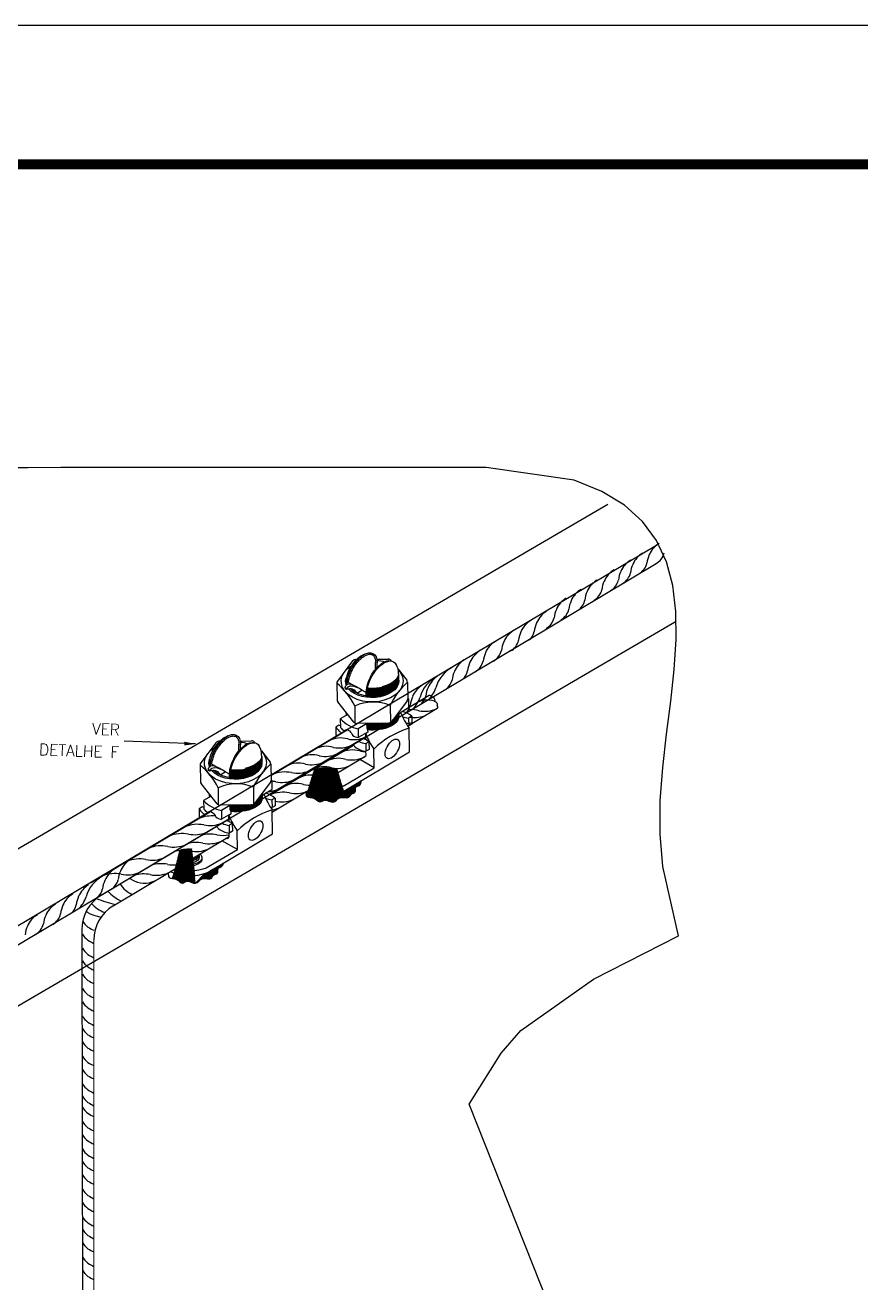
# Model space of a CAD drawing. Header units: millimetres. Extents: x 4236 to 4463, y 1839 to 1973.
# Drawn here: x 4339.79 to 4348.16, y 1884.84 to 1897.43 of the extents above; entities that cross this region are included whole.
import ezdxf
from ezdxf.enums import TextEntityAlignment as Align

# ---------------------------------------------------------------- set-up
doc = ezdxf.new("R2010")
doc.units = ezdxf.units.MM
doc.layers.get('0').update_dxf_attribs({"lineweight": 25})
for name, color, linetype in [('C01', 1, 'Continuous'), ('C02', 42, 'Continuous'), ('C025', 42, 'Continuous'), ('C03', 7, 'Continuous')]:
    doc.layers.add(name, color=color, linetype=linetype)
doc.styles.add('80CL', font='romans.shx', dxfattribs={"height": 2})
pattern_1 = [(129.8500213, (3942.218091, 2075.444899), (0.002769683092, 0.0023117125), [])]
pattern_2 = [(129.8500213, (3943.5331967, 2074.5315462), (0.002769683092, 0.0023117125), [])]

msp = doc.modelspace()

# ---------------------------------------------------------------- hatches: boundary and pattern name
at = {"layer": 'C01'}
h = msp.add_hatch(dxfattribs=at)
h.set_pattern_fill('ANSI31', color=256, scale=0.028861, angle=174.85, style=0)
h.set_pattern_definition(pattern_1)
edge = h.paths.add_edge_path()
edge.add_line((4342.613, 1889.758), (4342.607, 1889.754))
edge.add_line((4342.607, 1889.754), (4342.607, 1889.754))
edge.add_spline(control_points=[(4342.607, 1889.754), (4342.607, 1889.736), (4342.606, 1889.703), (4342.631, 1889.698), (4342.644, 1889.696)], knot_values=[0, 0, 0, 0, 0.800748, 1.441693, 1.441693, 1.441693, 1.441693], degree=3, periodic=0)
edge.add_line((4342.644, 1889.696), (4342.666, 1889.749))
edge.add_ellipse((4342.814, 1889.86), major_axis=(0.261, 0.003), ratio=0.509483, start_angle=124.9405, end_angle=136.2339)
edge.add_line((4342.627, 1889.765), (4342.626, 1889.766))
edge.add_line((4342.626, 1889.766), (4342.613, 1889.758))
h = msp.add_hatch(dxfattribs=at)
h.set_pattern_fill('ANSI31', color=256, scale=0.028861, angle=174.85, style=0)
h.set_pattern_definition(pattern_1)
edge = h.paths.add_edge_path()
edge.add_line((4342.666, 1889.749), (4342.643, 1889.696))
edge.add_spline(control_points=[(4342.643, 1889.696), (4342.659, 1889.694), (4342.69, 1889.693), (4342.712, 1889.672), (4342.721, 1889.665)], knot_values=[1.43073, 1.43073, 1.43073, 1.43073, 2.219528, 2.756984, 2.756984, 2.756984, 2.756984], degree=3, periodic=0)
edge.add_line((4342.721, 1889.665), (4342.732, 1889.733))
edge.add_ellipse((4342.814, 1889.86), major_axis=(0.261, 0.003), ratio=0.509483, start_angle=108.7095, end_angle=125.0088)
h = msp.add_hatch(dxfattribs=at)
h.set_pattern_fill('ANSI31', color=256, scale=0.028861, angle=174.85, style=0)
h.set_pattern_definition(pattern_1)
edge = h.paths.add_edge_path()
edge.add_line((4342.732, 1889.733), (4342.721, 1889.665))
edge.add_spline(control_points=[(4342.721, 1889.665), (4342.73, 1889.656), (4342.75, 1889.641), (4342.801, 1889.692), (4342.849, 1889.649), (4342.874, 1889.648)], knot_values=[2.756984, 2.756984, 2.756984, 2.756984, 3.368252, 4.120728, 5.634216, 5.634216, 5.634216, 5.634216], degree=3, periodic=0)
edge.add_line((4342.874, 1889.648), (4342.873, 1889.731))
edge.add_ellipse((4342.814, 1889.86), major_axis=(0.261, 0.003), ratio=0.509483, start_angle=77.4656, end_angle=108.7095)
h = msp.add_hatch(dxfattribs=at)
h.set_pattern_fill('ANSI31', color=256, scale=0.028861, angle=174.85, style=0)
h.set_pattern_definition(pattern_1)
edge = h.paths.add_edge_path()
edge.add_ellipse((4342.814, 1889.86), major_axis=(0.261, 0.003), ratio=0.509483, start_angle=49.9297, end_angle=77.4656)
edge.add_line((4342.873, 1889.731), (4342.874, 1889.648))
edge.add_spline(control_points=[(4342.874, 1889.648), (4342.876, 1889.648), (4342.901, 1889.65), (4342.94, 1889.724), (4343.039, 1889.673), (4343.056, 1889.74), (4343.115, 1889.74), (4343.092, 1889.806), (4343.153, 1889.812), (4343.157, 1889.845), (4343.159, 1889.864)], knot_values=[5.634216, 5.634216, 5.634216, 5.634216, 5.752118, 7.09934, 8.818976, 9.33721, 10.144992, 10.964097, 11.648698, 12.516217, 12.516217, 12.516217, 12.516217], degree=3, periodic=0)
edge.add_line((4343.159, 1889.864), (4342.984, 1889.76))
h = msp.add_hatch(dxfattribs=at)
h.set_pattern_fill('ANSI31', color=256, scale=0.028861, angle=174.85, style=0)
h.set_pattern_definition(pattern_2)
edge = h.paths.add_edge_path()
edge.add_line((4341.286, 1888.937), (4341.264, 1888.884))
edge.add_spline(control_points=[(4341.264, 1888.884), (4341.279, 1888.882), (4341.31, 1888.881), (4341.332, 1888.86), (4341.341, 1888.853)], knot_values=[1.43073, 1.43073, 1.43073, 1.43073, 2.219528, 2.756984, 2.756984, 2.756984, 2.756984], degree=3, periodic=0)
edge.add_line((4341.341, 1888.853), (4341.352, 1888.92))
edge.add_ellipse((4341.434, 1889.048), major_axis=(0.261, 0.003), ratio=0.509483, start_angle=108.7095, end_angle=125.0088)
h = msp.add_hatch(dxfattribs=at)
h.set_pattern_fill('ANSI31', color=256, scale=0.028861, angle=174.85, style=0)
h.set_pattern_definition(pattern_2)
edge = h.paths.add_edge_path()
edge.add_line((4341.352, 1888.92), (4341.341, 1888.853))
edge.add_spline(control_points=[(4341.341, 1888.853), (4341.35, 1888.844), (4341.371, 1888.829), (4341.421, 1888.88), (4341.469, 1888.836), (4341.495, 1888.836)], knot_values=[2.756984, 2.756984, 2.756984, 2.756984, 3.368252, 4.120728, 5.634216, 5.634216, 5.634216, 5.634216], degree=3, periodic=0)
edge.add_line((4341.495, 1888.836), (4341.493, 1888.918))
edge.add_ellipse((4341.434, 1889.048), major_axis=(0.261, 0.003), ratio=0.509483, start_angle=77.4656, end_angle=108.7095)

# ---------------------------------------------------------------- linework, layer by layer
for p, q in [((4326.731, 1897.427), (4410.377, 1897.427)), ((4343.004, 1890.365), (4343.004, 1890.365)), ((4343.004, 1890.365), (4343.004, 1890.365)), ((4341.635, 1889.547), (4341.635, 1889.547)), ((4341.635, 1889.547), (4341.635, 1889.547))]:
    msp.add_line(p, q)
at = {"const_width": 0.0996}
msp.add_lwpolyline([(4331.71, 1840.07), (4331.71, 1896.033), (4408.983, 1896.033), (4408.983, 1840.07)], close=True, dxfattribs=at)
at = {"layer": 'C01'}
for p, q in [((4342.607, 1889.754), (4342.607, 1889.754)), ((4341.607, 1888.883), (4341.733, 1889.012)), ((4341.612, 1888.882), (4341.745, 1889.019)), ((4341.616, 1888.882), (4341.757, 1889.026)), ((4341.621, 1888.881), (4341.768, 1889.033)), ((4341.733, 1888.992), (4341.777, 1889.037)), ((4341.743, 1888.997), (4341.776, 1889.03)), ((4341.751, 1889), (4341.773, 1889.023)), ((4341.761, 1889.005), (4341.768, 1889.012)), ((4341.497, 1888.836), (4341.59, 1888.932)), ((4341.503, 1888.838), (4341.597, 1888.935)), ((4341.512, 1888.841), (4341.606, 1888.938)), ((4341.539, 1888.864), (4341.614, 1888.942)), ((4341.557, 1888.877), (4341.626, 1888.949)), ((4341.565, 1888.881), (4341.638, 1888.956)), ((4341.572, 1888.883), (4341.65, 1888.963)), ((4341.578, 1888.884), (4341.661, 1888.97)), ((4341.583, 1888.884), (4341.673, 1888.977)), ((4341.588, 1888.884), (4341.685, 1888.984)), ((4341.593, 1888.884), (4341.697, 1888.991)), ((4341.598, 1888.884), (4341.709, 1888.998)), ((4341.603, 1888.883), (4341.721, 1889.005)), ((4341.626, 1888.881), (4341.726, 1888.984)), ((4341.63, 1888.881), (4341.724, 1888.977)), ((4341.635, 1888.881), (4341.723, 1888.971)), ((4341.641, 1888.881), (4341.723, 1888.966)), ((4341.647, 1888.882), (4341.674, 1888.91)), ((4341.654, 1888.884), (4341.668, 1888.898)), ((4341.684, 1888.92), (4341.723, 1888.961)), ((4341.693, 1888.925), (4341.723, 1888.956)), ((4341.701, 1888.928), (4341.723, 1888.95)), ((4341.709, 1888.931), (4341.722, 1888.944))]:
    msp.add_line(p, q, dxfattribs=at)
for points in [[(4340.149, 1893), (4339.821, 1892.995), (4339.303, 1892.994)], [(4345.197, 1884.22), (4344.242, 1886.626), (4344.56, 1887.137), (4344.757, 1887.362), (4345.485, 1887.876), (4346.338, 1888.309), (4346.181, 1889.006), (4346.152, 1889.33), (4346.155, 1889.662), (4346.18, 1889.997), (4346.218, 1890.331), (4346.259, 1890.659), (4346.295, 1890.976), (4346.315, 1891.277), (4346.312, 1891.558), (4346.28, 1891.817), (4346.216, 1892.054), (4346.117, 1892.267), (4345.978, 1892.457), (4345.797, 1892.621), (4345.569, 1892.759), (4345.291, 1892.871), (4344.41, 1893), (4340.149, 1893)]]:
    msp.add_lwpolyline(points, dxfattribs=at)
for centre, radius, start, end in [((4346.262, 1892.036), 0.235, 120.0095, 157.279), ((4345.975, 1891.867), 0.235, 120.3899, 157.279), ((4346.104, 1891.921), 0.249, 154.2039, 174.6387), ((4346.097, 1891.939), 0.235, 120.0095, 157.279), ((4345.863, 1892.077), 0.162, 298.8635, 347.3606), ((4346.269, 1892.018), 0.249, 154.2039, 174.6387), ((4346.035, 1892.179), 0.162, 298.8635, 347.3606), ((4345.81, 1891.77), 0.235, 120.0095, 157.279), ((4345.983, 1891.85), 0.249, 154.2039, 174.6387), ((4345.699, 1891.98), 0.162, 298.8635, 347.3606), ((4345.479, 1891.575), 0.235, 120.0095, 157.279), ((4345.671, 1891.645), 0.273, 123.5892, 155.9961), ((4345.817, 1891.752), 0.249, 154.2039, 174.6387), ((4345.577, 1891.908), 0.162, 298.8635, 347.3606), ((4345.332, 1891.488), 0.235, 120.3899, 157.279), ((4345.487, 1891.557), 0.249, 154.2039, 174.6387), ((4345.241, 1891.706), 0.162, 312.368, 347.3606), ((4345.646, 1891.648), 0.249, 154.2039, 174.6387), ((4345.411, 1891.811), 0.162, 298.8635, 347.3606), ((4345.165, 1891.332), 0.273, 123.5892, 155.9961), ((4345.339, 1891.47), 0.249, 154.2039, 174.6387), ((4345.081, 1891.616), 0.162, 298.8635, 347.3606), ((4344.975, 1891.263), 0.235, 120.0095, 157.279), ((4345.14, 1891.335), 0.249, 154.2039, 174.6387), ((4344.933, 1891.529), 0.162, 298.8635, 347.3606), ((4344.803, 1891.162), 0.235, 120.0095, 157.279), ((4344.983, 1891.246), 0.249, 154.2039, 174.6387), ((4344.734, 1891.393), 0.162, 312.368, 347.3606), ((4344.498, 1890.938), 0.273, 123.5892, 155.9961), ((4344.621, 1891.054), 0.236, 120.0095, 157.279), ((4344.405, 1891.203), 0.162, 298.8635, 347.3606), ((4344.811, 1891.144), 0.249, 154.2039, 174.6387), ((4344.577, 1891.304), 0.162, 298.8635, 347.3606), ((4344.342, 1890.846), 0.273, 123.5892, 155.9961), ((4344.473, 1890.941), 0.249, 154.2039, 174.6387), ((4344.222, 1891.095), 0.162, 298.8635, 347.3606), ((4344.629, 1891.036), 0.249, 154.2039, 174.6387), ((4344.078, 1890.606), 0.342, 118.927, 163.9453), ((4344.079, 1890.686), 0.273, 123.5892, 155.9961), ((4344.235, 1890.698), 0.342, 118.927, 163.9453), ((4344.075, 1890.731), 0.236, 120.0095, 120.3153), ((4344.317, 1890.848), 0.249, 154.2039, 174.6387), ((4344.067, 1890.999), 0.162, 312.368, 347.3606), ((4343.922, 1890.594), 0.273, 123.5892, 155.9961), ((4344.054, 1890.689), 0.249, 154.2039, 174.6387), ((4343.665, 1890.865), 0.252, 309.3582, 343.4186), ((4343.911, 1890.907), 0.162, 312.368, 347.3606), ((4343.898, 1890.596), 0.249, 154.2039, 174.6387), ((4343.508, 1890.772), 0.252, 309.3582, 343.4186), ((4343.825, 1890.425), 0.245, 73.9561, 118.4153), ((4343.648, 1890.747), 0.162, 312.368, 347.3606), ((4343.492, 1890.655), 0.162, 312.368, 347.3606), ((4343.666, 1890.327), 0.248, 73.0857, 95.8516), ((4343.693, 1890.777), 0.281, 261.0015, 294.9983), ((4343.798, 1890.839), 0.281, 257.6725, 294.9983), ((4343.611, 1890.719), 0.281, 271.1806, 286.8854), ((4342.952, 1890.044), 0.248, 73.0857, 118.5965), ((4343.084, 1890.556), 0.281, 257.6725, 294.9983), ((4343.444, 1890.28), 0.25, 154.502, 155.2505), ((4342.811, 1889.96), 0.248, 73.0857, 118.5965), ((4342.943, 1890.472), 0.281, 257.6725, 294.9983), ((4343.072, 1889.924), 0.248, 73.0857, 118.5965), ((4343.205, 1890.436), 0.281, 257.6725, 270.5057), ((4342.529, 1889.792), 0.248, 73.0857, 118.5965), ((4342.67, 1889.876), 0.248, 73.0857, 118.5965), ((4342.661, 1890.304), 0.281, 257.6725, 294.9983), ((4342.802, 1890.388), 0.281, 257.6725, 294.9983), ((4342.932, 1889.84), 0.248, 73.0857, 118.5965), ((4343.064, 1890.352), 0.281, 257.6725, 294.9983), ((4342.396, 1889.628), 0.323, 78.5783, 113.1038), ((4342.521, 1890.229), 0.29, 257.9731, 292.8834), ((4342.65, 1889.672), 0.248, 73.0857, 118.5965), ((4342.791, 1889.756), 0.248, 73.0857, 118.5965), ((4342.782, 1890.184), 0.281, 257.6725, 294.9983), ((4342.923, 1890.268), 0.281, 257.6725, 294.9983), ((4342.21, 1890.044), 0.29, 273.174, 292.8834), ((4342.241, 1889.536), 0.323, 78.5783, 86.034), ((4342.366, 1890.136), 0.29, 257.9731, 292.8834), ((4342.509, 1889.588), 0.248, 73.0857, 118.5965), ((4342.641, 1890.1), 0.281, 257.6725, 294.9983), ((4342.376, 1889.425), 0.323, 78.5783, 113.1038), ((4342.36, 1889.941), 0.29, 257.4123, 292.8834), ((4342.501, 1890.025), 0.29, 257.9731, 292.8834), ((4341.659, 1889.188), 0.323, 82.5118, 113.1876), ((4342.075, 1889.462), 0.25, 154.502, 155.2505), ((4341.925, 1889.895), 0.312, 258.6019, 292.6012), ((4342.219, 1889.857), 0.29, 279.9323, 292.8834), ((4341.518, 1889.104), 0.323, 78.5783, 113.1038), ((4341.644, 1889.727), 0.312, 258.6019, 292.6012), ((4341.79, 1889.09), 0.323, 104.2777, 106.2844), ((4341.364, 1889.012), 0.323, 78.5783, 113.1038), ((4341.49, 1889.635), 0.312, 258.6019, 292.6012), ((4341.649, 1889.006), 0.323, 78.5783, 106.2844), ((4341.775, 1889.628), 0.312, 258.6019, 281.7133), ((4341.157, 1888.889), 0.323, 78.5783, 113.1038), ((4341.283, 1889.511), 0.312, 258.6019, 292.6012), ((4341.379, 1888.844), 0.323, 78.5783, 106.6845), ((4341.508, 1888.922), 0.323, 78.5783, 106.2844), ((4341.505, 1889.467), 0.312, 258.6019, 292.6012), ((4341.634, 1889.544), 0.312, 258.6019, 292.6012), ((4340.997, 1888.847), 0.273, 123.5892, 155.9961), ((4340.939, 1888.758), 0.323, 78.5783, 113.1038), ((4341.064, 1889.38), 0.312, 258.6019, 292.6012), ((4341.154, 1888.71), 0.323, 78.5783, 106.6845), ((4341.28, 1889.332), 0.312, 258.6019, 292.6012), ((4340.733, 1888.607), 0.342, 118.927, 163.9453), ((4340.692, 1888.611), 0.323, 78.5783, 113.1038), ((4340.841, 1888.755), 0.273, 123.5892, 155.9961), ((4340.972, 1888.85), 0.249, 154.2039, 174.6387), ((4340.818, 1889.233), 0.312, 258.6019, 292.6012), ((4340.751, 1888.665), 0.237, 61.1713, 68.4917), ((4340.981, 1888.607), 0.323, 78.5783, 106.4465), ((4341.107, 1889.229), 0.312, 258.6019, 292.6012), ((4340.578, 1888.595), 0.273, 123.5892, 155.9961), ((4340.574, 1888.64), 0.236, 120.0095, 120.3153), ((4340.41, 1888.816), 0.162, 312.368, 347.3606), ((4340.816, 1888.757), 0.249, 154.2039, 174.6387), ((4340.942, 1889.054), 0.436, 222.885, 244.69), ((4340.566, 1888.908), 0.162, 312.368, 347.3606), ((4340.973, 1888.97), 0.267, 211.4671, 246.2311), ((4340.991, 1889.088), 0.249, 239.7579, 293.5706), ((4340.388, 1888.526), 0.235, 120.0095, 157.279), ((4340.553, 1888.598), 0.249, 154.2039, 174.6387), ((4340.163, 1888.774), 0.252, 309.3582, 343.4186), ((4340.737, 1888.905), 0.39, 223.9868, 247.9132), ((4341.035, 1889.973), 1.392, 247.7548, 255.8209), ((4340.034, 1888.317), 0.236, 120.0095, 157.279), ((4340.224, 1888.407), 0.249, 154.2039, 174.6387), ((4340.216, 1888.425), 0.235, 120.0095, 157.279), ((4339.99, 1888.567), 0.162, 298.8635, 347.3606), ((4340.396, 1888.509), 0.249, 154.2039, 174.6387), ((4340.147, 1888.656), 0.162, 312.368, 347.3606), ((4340.041, 1888.299), 0.249, 154.2039, 174.6387), ((4339.818, 1888.466), 0.162, 298.8635, 347.3606)]:
    msp.add_arc(centre, radius, start, end, dxfattribs=at)
at = {"layer": 'C01', "extrusion": (0, 0, -1)}
for centre, start_param, end_param in [((4343.268, 1890.895), 6.213743, 8.082697), ((4343.268, 1890.912), 6.213743, 8.073992), ((4343.268, 1890.904), 6.213743, 8.059008), ((4343.268, 1890.887), 6.213743, 8.059873), ((4343.268, 1890.921), 6.202235, 8.033197), ((4343.268, 1890.929), 0, 1.198297), ((4343.268, 1890.887), 2.844033, 3.061758), ((4343.267, 1890.88), 2.82911, 3.006963), ((4343.267, 1890.872), 2.829496, 3.01018), ((4343.269, 1890.861), 2.874607, 3.064029), ((4343.268, 1890.904), 2.821407, 3.005872), ((4343.268, 1890.895), 2.82911, 3.033291), ((4343.268, 1890.912), 2.810761, 2.978933), ((4343.268, 1890.921), 2.793246, 2.954838), ((4343.269, 1890.853), 2.922988, 2.981561), ((4343.268, 1890.878), 6.213743, 8.08479), ((4343.269, 1890.861), 6.213743, 8.085385), ((4343.269, 1890.844), 0.509617, 1.801693), ((4343.268, 1890.87), 6.213743, 8.060207), ((4343.269, 1890.853), 6.213743, 8.059381), ((4343.269, 1890.836), 0.933017, 1.776481), ((4343.273, 1890.547), 2.9666, 3.13369), ((4343.272, 1890.555), 2.916017, 3.072351), ((4343.272, 1890.564), 2.863257, 3.017639), ((4343.273, 1890.539), 6.219825, 8.085504), ((4343.273, 1890.522), 6.213743, 8.078571), ((4343.273, 1890.53), 6.198378, 8.059471), ((4343.273, 1890.513), 6.213743, 8.059589), ((4343.273, 1890.547), 6.251289, 7.06151), ((4343.272, 1890.555), 0.031775, 0.717535), ((4343.272, 1890.555), 1.057649, 1.801228), ((4343.273, 1890.547), 0.937211, 1.7767), ((4343.272, 1890.564), 1.200274, 1.775937), ((4343.273, 1890.505), 6.213743, 8.049984), ((4343.273, 1890.505), 6.213743, 8.049984), ((4341.899, 1890.077), 2.82911, 3.033291), ((4341.899, 1890.069), 2.844033, 3.061758), ((4341.898, 1890.062), 2.82911, 3.006963), ((4341.898, 1890.054), 2.829496, 3.01018), ((4341.899, 1890.043), 2.874607, 3.064029), ((4341.899, 1890.086), 2.821407, 3.005872), ((4341.899, 1890.094), 2.810761, 2.978933), ((4341.899, 1890.102), 2.793246, 2.954838), ((4341.899, 1890.06), 6.213743, 8.08479), ((4341.899, 1890.043), 6.213743, 8.085385), ((4341.899, 1890.077), 6.213743, 8.082697), ((4341.899, 1890.094), 6.213743, 8.073992), ((4341.899, 1890.086), 6.213743, 8.059008), ((4341.899, 1890.069), 6.213743, 8.059873), ((4341.899, 1890.052), 6.213743, 8.060207), ((4341.899, 1890.035), 6.213743, 8.059381), ((4341.899, 1890.102), 6.202235, 8.033197), ((4341.898, 1890.111), 0, 1.198297), ((4341.899, 1890.035), 2.922988, 2.981561), ((4341.9, 1890.026), 0.509617, 1.801693), ((4341.9, 1890.018), 0.933017, 1.776481), ((4341.903, 1889.729), 2.9666, 3.13369), ((4341.903, 1889.737), 2.916017, 3.072351), ((4341.903, 1889.746), 2.863257, 3.017639), ((4341.903, 1889.72), 6.219825, 8.085504), ((4341.904, 1889.704), 6.213743, 8.078571), ((4341.904, 1889.712), 6.198378, 8.059471), ((4341.904, 1889.695), 6.213743, 8.059589), ((4341.904, 1889.687), 6.213743, 8.049984), ((4341.904, 1889.687), 6.213743, 8.049984), ((4341.903, 1889.729), 6.251289, 7.06151), ((4341.903, 1889.737), 0.031775, 0.717535), ((4341.903, 1889.737), 1.057649, 1.801228), ((4341.903, 1889.746), 1.200274, 1.775937), ((4341.903, 1889.729), 0.937211, 1.7767)]:
    msp.add_ellipse(centre, major_axis=(0.264, 0.003), ratio=0.509483, start_param=start_param, end_param=end_param, dxfattribs=at)
at = {"layer": 'C01'}
msp.add_spline([(4342.607, 1889.754), (4342.614, 1889.708), (4342.693, 1889.686), (4342.749, 1889.651), (4342.788, 1889.669), (4342.88, 1889.649), (4342.944, 1889.693), (4343.043, 1889.704), (4343.059, 1889.729), (4343.1, 1889.751), (4343.106, 1889.798), (4343.141, 1889.817), (4343.159, 1889.864)], degree=3, dxfattribs=at)
for points, knots in [([(4341.227, 1888.942), (4341.227, 1888.924), (4341.226, 1888.874), (4341.316, 1888.894), (4341.361, 1888.82), (4341.423, 1888.882), (4341.503, 1888.804), (4341.56, 1888.911), (4341.659, 1888.861), (4341.676, 1888.928), (4341.736, 1888.927), (4341.712, 1888.993), (4341.767, 1888.999), (4341.775, 1889.025), (4341.777, 1889.039)], [0, 0, 0, 0, 0.385176, 1.067638, 1.620198, 1.982154, 2.766886, 3.414927, 4.242107, 4.491388, 4.879948, 5.273954, 5.603261, 5.920499, 5.920499, 5.920499, 5.920499]), ([(4340.405, 1888.558), (4340.41, 1888.552), (4340.429, 1888.536), (4340.453, 1888.526), (4340.551, 1888.496)], [0.04022643, 0.04022643, 0.04022643, 0.04022643, 0.05536196, 0.09078087, 0.09078087, 0.09078087, 0.09078087]), ([(4340.367, 1888.462), (4340.383, 1888.438), (4340.413, 1888.396), (4340.462, 1888.378), (4340.48, 1888.366)], [0, 0, 0, 0, 0.05536196, 0.0999282, 0.0999282, 0.0999282, 0.0999282]), ([(4340.367, 1888.329), (4340.383, 1888.306), (4340.413, 1888.263), (4340.462, 1888.246), (4340.48, 1888.234)], [0, 0, 0, 0, 0.05536196, 0.0999282, 0.0999282, 0.0999282, 0.0999282]), ([(4340.367, 1888.187), (4340.383, 1888.163), (4340.413, 1888.121), (4340.462, 1888.103), (4340.48, 1888.091)], [0, 0, 0, 0, 0.05536196, 0.0999282, 0.0999282, 0.0999282, 0.0999282]), ([(4340.367, 1888.061), (4340.383, 1888.038), (4340.413, 1887.996), (4340.462, 1887.978), (4340.48, 1887.966)], [0, 0, 0, 0, 0.05536196, 0.0999282, 0.0999282, 0.0999282, 0.0999282]), ([(4340.367, 1887.928), (4340.383, 1887.904), (4340.413, 1887.862), (4340.462, 1887.844), (4340.48, 1887.833)], [0, 0, 0, 0, 0.05536196, 0.0999282, 0.0999282, 0.0999282, 0.0999282]), ([(4340.367, 1887.784), (4340.383, 1887.76), (4340.413, 1887.718), (4340.462, 1887.7), (4340.48, 1887.689)], [0, 0, 0, 0, 0.05536196, 0.0999282, 0.0999282, 0.0999282, 0.0999282]), ([(4340.367, 1887.651), (4340.383, 1887.628), (4340.413, 1887.586), (4340.462, 1887.568), (4340.48, 1887.556)], [0, 0, 0, 0, 0.05536196, 0.0999282, 0.0999282, 0.0999282, 0.0999282]), ([(4340.367, 1887.509), (4340.383, 1887.485), (4340.413, 1887.443), (4340.462, 1887.425), (4340.48, 1887.414)], [0, 0, 0, 0, 0.05536196, 0.0999282, 0.0999282, 0.0999282, 0.0999282]), ([(4340.367, 1887.383), (4340.383, 1887.36), (4340.413, 1887.318), (4340.462, 1887.3), (4340.48, 1887.288)], [0, 0, 0, 0, 0.05536196, 0.0999282, 0.0999282, 0.0999282, 0.0999282]), ([(4340.367, 1887.25), (4340.383, 1887.227), (4340.413, 1887.184), (4340.462, 1887.167), (4340.48, 1887.155)], [0, 0, 0, 0, 0.05536196, 0.0999282, 0.0999282, 0.0999282, 0.0999282]), ([(4340.367, 1887.106), (4340.383, 1887.082), (4340.413, 1887.04), (4340.462, 1887.022), (4340.48, 1887.011)], [0, 0, 0, 0, 0.05536196, 0.0999282, 0.0999282, 0.0999282, 0.0999282]), ([(4340.367, 1886.973), (4340.383, 1886.95), (4340.413, 1886.908), (4340.462, 1886.89), (4340.48, 1886.878)], [0, 0, 0, 0, 0.05536196, 0.0999282, 0.0999282, 0.0999282, 0.0999282]), ([(4340.367, 1886.831), (4340.383, 1886.807), (4340.413, 1886.765), (4340.462, 1886.748), (4340.48, 1886.736)], [0, 0, 0, 0, 0.05536196, 0.0999282, 0.0999282, 0.0999282, 0.0999282]), ([(4340.367, 1886.706), (4340.383, 1886.682), (4340.413, 1886.64), (4340.462, 1886.622), (4340.48, 1886.61)], [0, 0, 0, 0, 0.05536196, 0.0999282, 0.0999282, 0.0999282, 0.0999282]), ([(4340.367, 1886.597), (4340.383, 1886.573), (4340.413, 1886.531), (4340.462, 1886.513), (4340.48, 1886.501)], [0, 0, 0, 0, 0.05536196, 0.0999282, 0.0999282, 0.0999282, 0.0999282]), ([(4340.367, 1886.453), (4340.383, 1886.429), (4340.413, 1886.387), (4340.462, 1886.369), (4340.48, 1886.357)], [0, 0, 0, 0, 0.05536196, 0.0999282, 0.0999282, 0.0999282, 0.0999282]), ([(4340.367, 1886.32), (4340.383, 1886.296), (4340.413, 1886.254), (4340.462, 1886.237), (4340.48, 1886.225)], [0, 0, 0, 0, 0.05536196, 0.0999282, 0.0999282, 0.0999282, 0.0999282]), ([(4340.367, 1886.178), (4340.383, 1886.154), (4340.413, 1886.112), (4340.462, 1886.094), (4340.48, 1886.082)], [0, 0, 0, 0, 0.05536196, 0.0999282, 0.0999282, 0.0999282, 0.0999282]), ([(4340.367, 1886.052), (4340.383, 1886.029), (4340.413, 1885.987), (4340.462, 1885.969), (4340.48, 1885.957)], [0, 0, 0, 0, 0.05536196, 0.0999282, 0.0999282, 0.0999282, 0.0999282]), ([(4340.367, 1885.919), (4340.383, 1885.895), (4340.413, 1885.853), (4340.462, 1885.835), (4340.48, 1885.824)], [0, 0, 0, 0, 0.05536196, 0.0999282, 0.0999282, 0.0999282, 0.0999282]), ([(4340.367, 1885.775), (4340.383, 1885.751), (4340.413, 1885.709), (4340.462, 1885.691), (4340.48, 1885.679)], [0, 0, 0, 0, 0.05536196, 0.0999282, 0.0999282, 0.0999282, 0.0999282]), ([(4340.367, 1885.642), (4340.383, 1885.619), (4340.413, 1885.577), (4340.462, 1885.559), (4340.48, 1885.547)], [0, 0, 0, 0, 0.05536196, 0.0999282, 0.0999282, 0.0999282, 0.0999282]), ([(4340.367, 1885.5), (4340.383, 1885.476), (4340.413, 1885.434), (4340.462, 1885.416), (4340.48, 1885.404)], [0, 0, 0, 0, 0.05536196, 0.0999282, 0.0999282, 0.0999282, 0.0999282]), ([(4340.367, 1885.374), (4340.383, 1885.351), (4340.413, 1885.309), (4340.462, 1885.291), (4340.48, 1885.279)], [0, 0, 0, 0, 0.05536196, 0.0999282, 0.0999282, 0.0999282, 0.0999282]), ([(4340.367, 1885.241), (4340.383, 1885.217), (4340.413, 1885.175), (4340.462, 1885.158), (4340.48, 1885.146)], [0, 0, 0, 0, 0.05536196, 0.0999282, 0.0999282, 0.0999282, 0.0999282]), ([(4340.367, 1885.097), (4340.383, 1885.073), (4340.413, 1885.031), (4340.462, 1885.013), (4340.48, 1885.002)], [0, 0, 0, 0, 0.05536196, 0.0999282, 0.0999282, 0.0999282, 0.0999282]), ([(4340.367, 1884.964), (4340.383, 1884.941), (4340.413, 1884.899), (4340.462, 1884.881), (4340.48, 1884.869)], [0, 0, 0, 0, 0.05536196, 0.0999282, 0.0999282, 0.0999282, 0.0999282])]:
    msp.add_open_spline(points, degree=3, knots=knots, dxfattribs=at)
at = {"layer": 'C02'}
for p, q in [((4338.661, 1887.782), (4346.126, 1892.228)), ((4338.663, 1887.594), (4346.113, 1892.037)), ((4343.304, 1890.981), (4343.303, 1891.046)), ((4343.319, 1890.997), (4343.318, 1891.046)), ((4343.005, 1890.872), (4343.005, 1890.838)), ((4343.016, 1890.824), (4343.016, 1890.841)), ((4343.216, 1890.771), (4343.21, 1890.763)), ((4343.212, 1890.78), (4343.216, 1890.771)), ((4343.21, 1890.763), (4343.216, 1890.754)), ((4343.216, 1890.754), (4343.21, 1890.746)), ((4343.21, 1890.746), (4343.216, 1890.737)), ((4343.216, 1890.737), (4343.21, 1890.729)), ((4343.21, 1890.7), (4343.21, 1890.732)), ((4343.21, 1890.729), (4343.216, 1890.72)), ((4343.216, 1890.72), (4343.21, 1890.712)), ((4343.21, 1890.712), (4343.217, 1890.703)), ((4343.217, 1890.703), (4343.213, 1890.699)), ((4343.64, 1890.599), (4343.84, 1890.719)), ((4343.919, 1890.586), (4343.622, 1890.407)), ((4343.213, 1890.438), (4343.214, 1890.394)), ((4343.22, 1890.432), (4343.214, 1890.424)), ((4343.214, 1890.424), (4343.22, 1890.415)), ((4343.22, 1890.415), (4343.214, 1890.407)), ((4343.214, 1890.407), (4343.221, 1890.398)), ((4343.214, 1890.394), (4343.223, 1890.372)), ((4343.216, 1890.438), (4343.22, 1890.431)), ((4343.221, 1890.398), (4343.216, 1890.39)), ((4343.205, 1890.304), (4342.24, 1889.725)), ((4342.255, 1889.917), (4343.018, 1890.374)), ((4343.205, 1890.272), (4343.205, 1890.331)), ((4343.216, 1890.39), (4343.221, 1890.381)), ((4343.221, 1890.381), (4343.22, 1890.379)), ((4343.223, 1890.372), (4343.224, 1890.349)), ((4343.642, 1890.151), (4343.639, 1890.388)), ((4341.501, 1890.231), (4340.786, 1890.258)), ((4341.935, 1890.163), (4341.934, 1890.228)), ((4341.95, 1890.179), (4341.949, 1890.228)), ((4342.248, 1889.721), (4343.082, 1890.219)), ((4342.984, 1889.76), (4343.642, 1890.151)), ((4343.208, 1890.119), (4343.207, 1890.158)), ((4343.289, 1889.993), (4343.286, 1890.179)), ((4341.636, 1890.054), (4341.636, 1890.02)), ((4341.647, 1890.006), (4341.647, 1890.023)), ((4342.27, 1889.553), (4343.204, 1890.111)), ((4343.289, 1889.993), (4343.144, 1890.075)), ((4341.847, 1889.936), (4341.84, 1889.928)), ((4341.84, 1889.928), (4341.847, 1889.919)), ((4341.847, 1889.919), (4341.84, 1889.911)), ((4341.841, 1889.882), (4341.84, 1889.914)), ((4341.84, 1889.911), (4341.847, 1889.902)), ((4341.847, 1889.953), (4341.841, 1889.945)), ((4341.841, 1889.945), (4341.847, 1889.936)), ((4341.847, 1889.902), (4341.841, 1889.894)), ((4341.841, 1889.894), (4341.847, 1889.885)), ((4341.843, 1889.962), (4341.847, 1889.953)), ((4342.905, 1889.932), (4342.904, 1889.915)), ((4342.977, 1889.808), (4343.289, 1889.993)), ((4341.847, 1889.885), (4341.844, 1889.881)), ((4342.627, 1889.765), (4342.626, 1889.766)), ((4340.455, 1888.843), (4341.649, 1889.555)), ((4341.836, 1889.454), (4341.835, 1889.513)), ((4341.844, 1889.62), (4341.845, 1889.576)), ((4341.851, 1889.597), (4341.844, 1889.589)), ((4341.844, 1889.589), (4341.851, 1889.58)), ((4341.851, 1889.613), (4341.845, 1889.606)), ((4341.845, 1889.606), (4341.851, 1889.597)), ((4341.845, 1889.576), (4341.854, 1889.554)), ((4341.847, 1889.62), (4341.851, 1889.613)), ((4341.851, 1889.58), (4341.847, 1889.572)), ((4341.847, 1889.572), (4341.852, 1889.563)), ((4341.852, 1889.563), (4341.851, 1889.561)), ((4341.854, 1889.554), (4341.854, 1889.531)), ((4342.272, 1889.333), (4342.269, 1889.57)), ((4340.555, 1888.717), (4341.836, 1889.482)), ((4340.675, 1888.612), (4341.838, 1889.306)), ((4341.615, 1888.942), (4342.272, 1889.333)), ((4341.92, 1889.174), (4341.762, 1889.262)), ((4341.838, 1889.307), (4341.838, 1889.34)), ((4341.92, 1889.175), (4341.917, 1889.361)), ((4341.607, 1888.99), (4341.92, 1889.175)), ((4341.535, 1889.114), (4341.535, 1889.096)), ((4340.36, 1888.373), (4340.368, 1883.617))]:
    msp.add_line(p, q, dxfattribs=at)
at = {"layer": 'C02', "lineweight": 0}
msp.add_line((4340.48, 1883.624), (4340.48, 1888.268), dxfattribs=at)
at = {"layer": 'C02'}
for centre, radius, start, end in [((4343.34, 1890.825), 0.338, 115.6678, 171.8613), ((4343.44, 1890.931), 0.131, 81.2847, 123.4103), ((4343.391, 1890.948), 0.141, 354.5969, 33.5631), ((4343.78, 1889.788), 0.785, 106.5291, 108.0889), ((4344.226, 1890.803), 0.718, 201.4441, 215.2221), ((4341.97, 1890.007), 0.338, 115.6678, 171.8613), ((4343.795, 1889.738), 0.837, 133.0925, 134.9053), ((4343.873, 1890.593), 0.718, 201.4441, 215.2221), ((4343.877, 1889.586), 0.837, 106.5536, 134.9053), ((4342.07, 1890.113), 0.131, 81.2847, 123.4103), ((4342.021, 1890.13), 0.141, 354.5969, 33.5631), ((4343.182, 1890.125), 0.0268, 274.7201, 346.7494), ((4342.411, 1888.97), 0.785, 106.5291, 108.0889), ((4342.856, 1889.985), 0.718, 201.4441, 215.2221), ((4342.426, 1888.92), 0.837, 133.0925, 134.9053), ((4342.504, 1889.775), 0.718, 201.4441, 215.2221), ((4342.508, 1888.768), 0.837, 106.5536, 134.9053), ((4341.812, 1889.313), 0.0268, 254.6651, 346.7494), ((4340.76, 1888.373), 0.4, 120.85, 180.0963), ((4340.88, 1888.268), 0.4, 120.85, 180)]:
    msp.add_arc(centre, radius, start, end, dxfattribs=at)
at = {"layer": 'C02', "extrusion": (0, 0, -1)}
for centre, major_axis, ratio, start_param, end_param in [((4343.167, 1890.937), (0.112, 0.199), 0.509483, 3.942773, 7.036742), ((4343.37, 1890.856), (0.117, 0.207), 0.529306, 3.818947, 5.448871), ((4343.37, 1890.855), (0.112, 0.199), 0.509483, 4.100464, 6.597026), ((4343.853, 1890.697), (-0.0132, 0.0222), 0.509483, 0, 1.591835), ((4343.878, 1890.681), (-0.0132, 0.0222), 0.509483, 0, 3.139239), ((4343.904, 1890.637), (-0.0132, 0.0222), 0.509483, 0, 3.141593), ((4343.906, 1890.608), (-0.0135, 0.0226), 0.509483, 1.563328, 3.141593), ((4341.798, 1890.119), (0.112, 0.199), 0.509483, 3.942773, 7.036742), ((4343.471, 1890.182), (0.0538, 0.0949), 0.509483, 0.328787, 6.597026), ((4342.001, 1890.038), (0.117, 0.207), 0.529306, 3.818947, 5.448871), ((4342.001, 1890.037), (0.112, 0.199), 0.509483, 4.100464, 6.597026), ((4342.789, 1889.91), (-0.115, -0.002), 0.509483, 3.098176, 4.874825), ((4342.789, 1889.931), (-0.115, -0.002), 0.509483, 3.163261, 4.569951), ((4342.789, 1889.94), (-0.109, -0.002), 0.510603, 3.446867, 4.296855), ((4342.814, 1889.86), (0.261, 0.003), 0.509483, 0.867995, 2.37773), ((4342.814, 1889.911), (0.261, 0.003), 0.509483, 0.904807, 2.123307), ((4342.102, 1889.364), (0.0538, 0.0949), 0.509483, 0.328787, 6.597026), ((4341.42, 1889.092), (-0.115, -0.002), 0.509483, 3.098176, 5.032945), ((4341.419, 1889.113), (-0.115, -0.002), 0.509483, 2.968722, 4.765642), ((4341.419, 1889.122), (-0.109, -0.002), 0.510603, 3.169707, 4.562454), ((4341.445, 1889.042), (0.261, 0.003), 0.509483, 0.867995, 2.438372), ((4341.445, 1889.092), (0.261, 0.003), 0.509483, 0.904807, 2.186452)]:
    msp.add_ellipse(centre, major_axis=major_axis, ratio=ratio, start_param=start_param, end_param=end_param, dxfattribs=at)
at = {"layer": 'C02'}
for points in [[(4343.031, 1890.846), (4343.031, 1890.852), (4343.035, 1890.878), (4343.047, 1890.921), (4343.067, 1890.967), (4343.092, 1891.012), (4343.122, 1891.052), (4343.154, 1891.085), (4343.183, 1891.107), (4343.209, 1891.121), (4343.23, 1891.128), (4343.247, 1891.13), (4343.261, 1891.128), (4343.272, 1891.124), (4343.282, 1891.116), (4343.291, 1891.105), (4343.298, 1891.09), (4343.303, 1891.069), (4343.304, 1891.052), (4343.303, 1891.043)], [(4341.662, 1890.028), (4341.662, 1890.033), (4341.666, 1890.06), (4341.678, 1890.103), (4341.697, 1890.149), (4341.723, 1890.194), (4341.753, 1890.234), (4341.784, 1890.266), (4341.814, 1890.289), (4341.84, 1890.303), (4341.861, 1890.31), (4341.878, 1890.312), (4341.892, 1890.31), (4341.903, 1890.306), (4341.913, 1890.298), (4341.922, 1890.287), (4341.929, 1890.272), (4341.933, 1890.251), (4341.934, 1890.234), (4341.934, 1890.225)]]:
    msp.add_open_spline(points, degree=3, knots=[3.942773, 3.942773, 3.942773, 3.942773, 4.152047, 4.373331, 4.607258, 4.841184, 5.075111, 5.298225, 5.504103, 5.689757, 5.855803, 6.005181, 6.14422, 6.28326, 6.422299, 6.561339, 6.707536, 6.872139, 7.036742, 7.036742, 7.036742, 7.036742], dxfattribs=at)
msp.add_solid([(4341.388, 1890.217), (4341.389, 1890.254), (4341.501, 1890.231)], dxfattribs=at)
at = {"layer": 'C025'}
for p, q in [((4343.073, 1891.062), (4342.922, 1890.86)), ((4343.114, 1891.076), (4343.101, 1891.076)), ((4343.315, 1891.079), (4343.431, 1891.08)), ((4343.459, 1891.067), (4343.464, 1891.06)), ((4343.528, 1890.979), (4343.615, 1890.869)), ((4342.915, 1890.838), (4342.917, 1890.676)), ((4343.013, 1890.785), (4343.013, 1890.776)), ((4343.018, 1890.845), (4343.026, 1890.849)), ((4343.072, 1890.823), (4343.026, 1890.849)), ((4343.116, 1890.74), (4343.167, 1890.77)), ((4343.21, 1890.746), (4343.167, 1890.77)), ((4343.623, 1890.847), (4343.625, 1890.685)), ((4343.086, 1890.45), (4342.924, 1890.654)), ((4343.618, 1890.663), (4343.461, 1890.454)), ((4343.633, 1890.682), (4343.624, 1890.677)), ((4343.633, 1890.682), (4343.634, 1890.595)), ((4343.025, 1890.527), (4342.95, 1890.483)), ((4343.095, 1890.612), (4343.097, 1890.441)), ((4343.449, 1890.616), (4343.451, 1890.445)), ((4343.536, 1890.537), (4343.634, 1890.595)), ((4342.935, 1890.419), (4342.904, 1890.4)), ((4342.904, 1890.4), (4342.905, 1890.323)), ((4342.95, 1890.483), (4342.952, 1890.396)), ((4343.434, 1890.44), (4343.114, 1890.436)), ((4343.213, 1890.433), (4343.129, 1890.383)), ((4343.665, 1890.508), (4343.634, 1890.49)), ((4343.634, 1890.49), (4343.635, 1890.413)), ((4343.666, 1890.431), (4343.635, 1890.413)), ((4343.665, 1890.508), (4343.666, 1890.431)), ((4342.905, 1890.323), (4342.914, 1890.311)), ((4342.992, 1890.358), (4342.992, 1890.363)), ((4343.129, 1890.383), (4343.13, 1890.295)), ((4343.224, 1890.351), (4343.13, 1890.295)), ((4343.174, 1890.285), (4343.205, 1890.303)), ((4341.704, 1890.244), (4341.552, 1890.042)), ((4341.744, 1890.258), (4341.732, 1890.258)), ((4341.946, 1890.261), (4342.061, 1890.262)), ((4342.089, 1890.249), (4342.095, 1890.242)), ((4342.159, 1890.161), (4342.246, 1890.05)), ((4343.237, 1890.253), (4343.206, 1890.235)), ((4343.206, 1890.235), (4343.207, 1890.158)), ((4343.238, 1890.176), (4343.207, 1890.158)), ((4343.237, 1890.253), (4343.238, 1890.176)), ((4341.545, 1890.02), (4341.548, 1889.858)), ((4341.649, 1890.027), (4341.656, 1890.031)), ((4341.703, 1890.005), (4341.656, 1890.031)), ((4342.254, 1890.029), (4342.256, 1889.867)), ((4341.644, 1889.967), (4341.644, 1889.958)), ((4341.747, 1889.922), (4341.797, 1889.952)), ((4341.84, 1889.928), (4341.797, 1889.952)), ((4341.717, 1889.632), (4341.555, 1889.836)), ((4341.725, 1889.794), (4341.728, 1889.623)), ((4342.08, 1889.798), (4342.082, 1889.627)), ((4342.249, 1889.845), (4342.092, 1889.636)), ((4342.167, 1889.719), (4342.264, 1889.776)), ((4342.263, 1889.864), (4342.255, 1889.859)), ((4342.263, 1889.864), (4342.264, 1889.776)), ((4341.655, 1889.709), (4341.581, 1889.665)), ((4341.581, 1889.665), (4341.582, 1889.578)), ((4342.296, 1889.69), (4342.265, 1889.672)), ((4342.265, 1889.672), (4342.266, 1889.595)), ((4342.296, 1889.69), (4342.297, 1889.613)), ((4341.566, 1889.601), (4341.535, 1889.582)), ((4341.535, 1889.582), (4341.536, 1889.505)), ((4341.623, 1889.54), (4341.623, 1889.545)), ((4342.065, 1889.622), (4341.745, 1889.618)), ((4341.844, 1889.615), (4341.76, 1889.565)), ((4341.76, 1889.565), (4341.761, 1889.477)), ((4341.854, 1889.533), (4341.761, 1889.477)), ((4342.297, 1889.613), (4342.266, 1889.595)), ((4341.536, 1889.505), (4341.545, 1889.493)), ((4341.868, 1889.435), (4341.837, 1889.417)), ((4341.837, 1889.417), (4341.838, 1889.34)), ((4341.868, 1889.435), (4341.869, 1889.358)), ((4341.869, 1889.358), (4341.838, 1889.34))]:
    msp.add_line(p, q, dxfattribs=at)
for centre, radius, start, end in [((4343.101, 1891.041), 0.0351, 90.7295, 143.136), ((4343.431, 1891.045), 0.0351, 38.3229, 90.7295), ((4342.95, 1890.839), 0.0351, 143.136, 180.7295), ((4342.475, 1890.307), 0.69, 26.1794, 50.4665), ((4343.041, 1890.783), 0.0479, 83.6594, 149.5956), ((4343.059, 1890.755), 0.0551, 88.8144, 147.3411), ((4343.047, 1890.707), 0.0769, 25.3877, 116.112), ((4342.99, 1890.597), 0.24, 53.7122, 76.2875), ((4343.042, 1890.603), 0.208, 53.3851, 85.0459), ((4344.075, 1890.328), 0.69, 130.9924, 155.2795), ((4343.588, 1890.847), 0.0351, 0.7295, 38.3229), ((4342.952, 1890.676), 0.0351, 180.7295, 218.3229), ((4343.277, 1890.215), 0.436, 66.7707, 114.6882), ((4343.59, 1890.684), 0.0351, 323.136, 0.7295), ((4343.39, 1890.459), 0.33, 42.6244, 44.5361), ((4343.526, 1890.348), 0.212, 49.1593, 78.5813), ((4342.882, 1890.251), 0.176, 66.9505, 72.5982), ((4343.193, 1890.707), 0.33, 222.6244, 258.8345), ((4343.037, 1890.46), 0.107, 217.1369, 245.3981), ((4343.114, 1890.471), 0.0351, 218.3229, 270.7295), ((4343.433, 1890.476), 0.0351, 270.7295, 323.136), ((4343.662, 1890.724), 0.236, 247.3186, 263.0921), ((4343.663, 1890.647), 0.236, 259.6598, 263.0921), ((4343.139, 1890.396), 0.101, 229.4158, 265.1431), ((4343.109, 1890.076), 0.219, 54.0505, 72.5757), ((4341.732, 1890.223), 0.0351, 90.7295, 143.136), ((4342.062, 1890.227), 0.0351, 38.3229, 90.7295), ((4342.952, 1890.085), 0.187, 39.1283, 48.9071), ((4343.231, 1890.374), 0.218, 232.0071, 263.6538), ((4343.151, 1890.453), 0.198, 262.7484, 265.2125), ((4343.234, 1890.469), 0.236, 244.9686, 263.0921), ((4341.581, 1890.021), 0.0351, 143.136, 180.7295), ((4341.106, 1889.489), 0.69, 26.1794, 50.4665), ((4342.706, 1889.51), 0.69, 130.9924, 155.2795), ((4342.219, 1890.029), 0.0351, 0.7295, 38.3229), ((4341.672, 1889.965), 0.0479, 83.6594, 149.5956), ((4341.69, 1889.937), 0.0551, 88.8144, 147.3411), ((4341.677, 1889.889), 0.0769, 25.3877, 116.112), ((4341.621, 1889.779), 0.24, 53.7122, 76.2875), ((4341.673, 1889.785), 0.208, 53.3851, 85.0459), ((4341.583, 1889.858), 0.0351, 180.7295, 218.3229), ((4341.908, 1889.397), 0.436, 66.7707, 114.6882), ((4342.221, 1889.866), 0.0351, 323.136, 0.7295), ((4342.021, 1889.641), 0.33, 42.6244, 44.5361), ((4341.824, 1889.889), 0.33, 222.6244, 258.8345), ((4342.157, 1889.53), 0.212, 49.1593, 78.5813), ((4342.293, 1889.906), 0.236, 247.3186, 263.0921), ((4341.513, 1889.433), 0.176, 66.9505, 72.5982), ((4341.668, 1889.642), 0.107, 217.1369, 245.3981), ((4341.745, 1889.653), 0.0351, 218.3229, 270.7295), ((4342.064, 1889.657), 0.0351, 270.7295, 323.136), ((4342.294, 1889.829), 0.236, 259.6598, 263.0921), ((4341.77, 1889.578), 0.101, 229.4158, 265.1431), ((4341.583, 1889.267), 0.187, 39.1283, 48.0152), ((4341.782, 1889.635), 0.198, 264.0631, 265.2125), ((4341.865, 1889.651), 0.236, 244.9686, 263.0921), ((4341.74, 1889.258), 0.219, 54.0505, 71.6109), ((4341.862, 1889.556), 0.218, 232.0071, 263.6538)]:
    msp.add_arc(centre, radius, start, end, dxfattribs=at)
at = {"layer": 'C025', "extrusion": (0, 0, -1)}
for centre, major_axis, ratio, start_param, end_param in [((4343.269, 1890.861), (0.31, 0.004), 0.675841, 4.87803, 5.133978), ((4343.269, 1890.861), (0.31, 0.004), 0.675841, 5.719825, 10.265938), ((4343.269, 1890.861), (0.266, 0.003), 0.622287, 2.905812, 3.383908), ((4343.036, 1890.801), (0.038, 0.0005), 0.509483, 2.225509, 3.514547), ((4343.036, 1890.792), (0.038, 0.0005), 0.509483, 2.225509, 3.37668), ((4343.269, 1890.861), (0.252, 0.003), 0.598456, 2.934325, 3.052271), ((4343.269, 1890.861), (0.266, 0.003), 0.622287, 6.148777, 8.952439), ((4343.269, 1890.861), (0.252, 0.003), 0.598456, 1.813596, 2.620475), ((4343.037, 1890.311), (0.0364, -0.0613), 0.509483, 2.820425, 4.869091), ((4341.899, 1890.043), (0.31, 0.004), 0.675841, 5.719825, 10.265938), ((4341.899, 1890.043), (0.31, 0.004), 0.675841, 4.87803, 5.133978), ((4341.899, 1890.043), (0.266, 0.003), 0.622287, 2.905812, 3.383908), ((4341.899, 1890.043), (0.252, 0.003), 0.598456, 2.934325, 3.052271), ((4341.899, 1890.043), (0.266, 0.003), 0.622287, 6.148777, 8.952439), ((4341.666, 1889.983), (0.038, 0.0005), 0.509483, 2.225509, 3.514547), ((4341.667, 1889.974), (0.038, 0.0005), 0.509483, 2.225509, 3.37668), ((4341.899, 1890.043), (0.252, 0.003), 0.598456, 1.813596, 2.620475), ((4342.789, 1889.896), (-0.144, -0.002), 0.509483, 3.034283, 5.14124), ((4342.789, 1889.91), (-0.144, -0.002), 0.509483, 2.733891, 4.995787), ((4341.668, 1889.492), (0.0364, -0.0613), 0.509483, 2.820425, 4.869091), ((4341.42, 1889.078), (-0.144, -0.002), 0.509483, 3.034283, 5.24653), ((4341.42, 1889.092), (-0.144, -0.002), 0.509483, 2.614037, 5.112009)]:
    msp.add_ellipse(centre, major_axis=major_axis, ratio=ratio, start_param=start_param, end_param=end_param, dxfattribs=at)
at = {"layer": 'C025'}
for points in [[(4342.904, 1890.4), (4342.935, 1890.364), (4342.962, 1890.34)], [(4341.535, 1889.582), (4341.566, 1889.546), (4341.593, 1889.522)]]:
    msp.add_spline(points, degree=3, dxfattribs=at)
at = {"layer": 'C03'}
for p, q in [((4336.758, 1887.456), (4345.628, 1892.633)), ((4338.015, 1886.616), (4346.313, 1891.46))]:
    msp.add_line(p, q, dxfattribs=at)

# ---------------------------------------------------------------- texts
at = {"layer": 'C03', "style": '80CL'}
for s, p in [('VER', (4340.74, 1890.316)), ('DETALHE F', (4340.731, 1890.091))]:
    msp.add_text(s, height=0.1125, rotation=357.85, dxfattribs=at).set_placement(p, align=Align.RIGHT)

doc.saveas('drawing.dxf')
